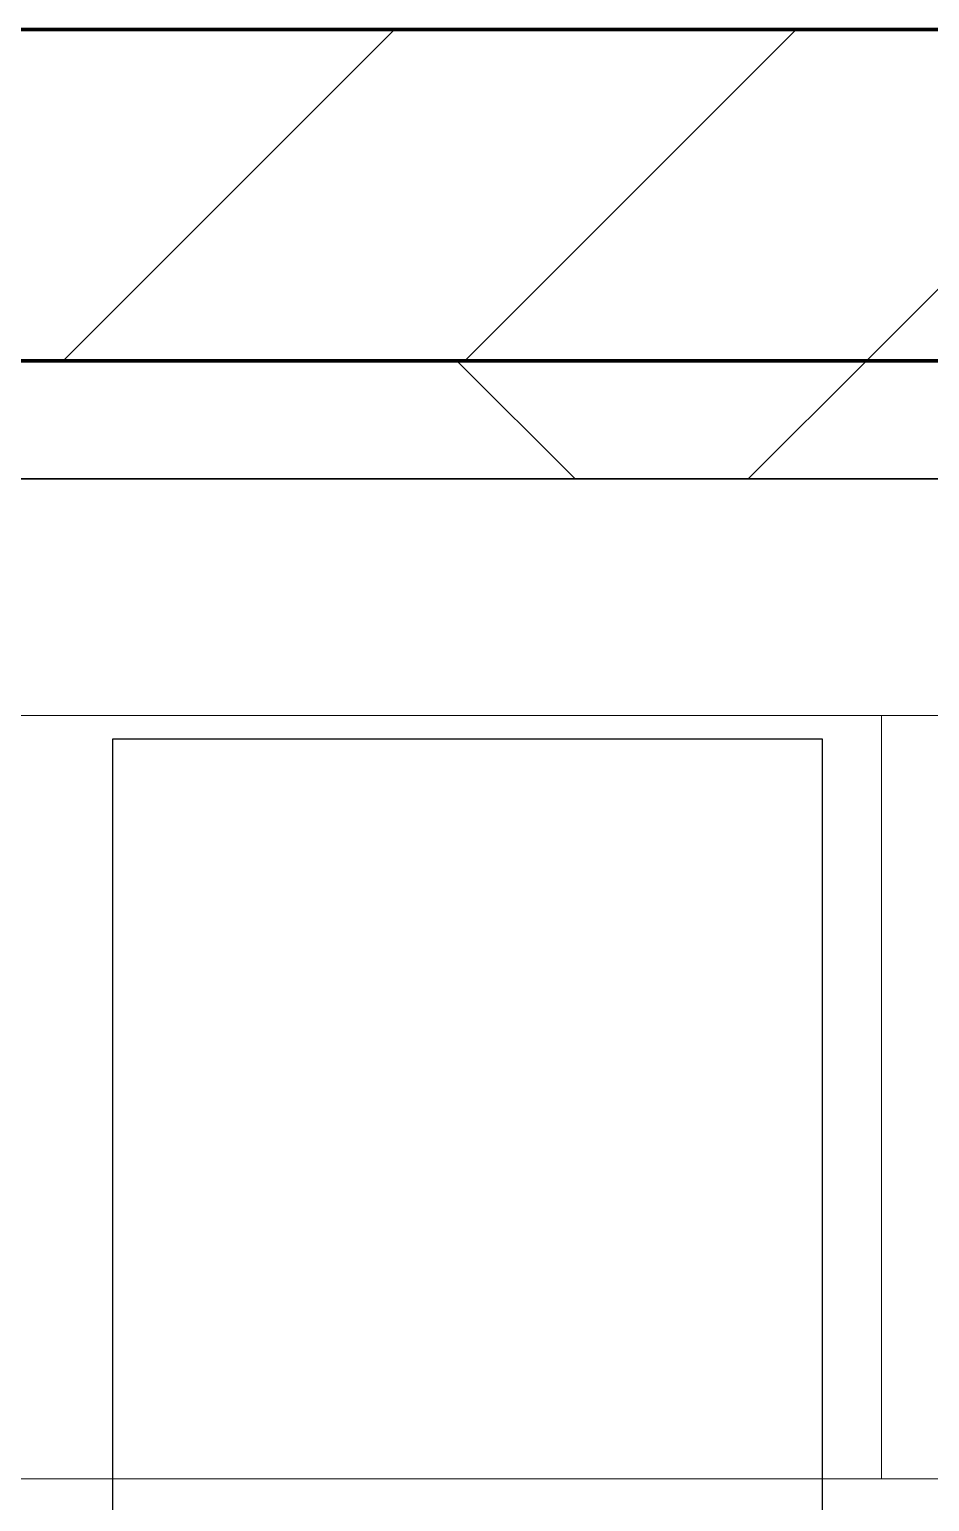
# Model space of a CAD drawing. Header units: millimetres. Extents: x -853432 to -773672, y -18171 to 22484.
# Drawn here: x -843067 to -842687, y 11272 to 11894 of the extents above; entities that cross this region are included whole.
import ezdxf
from ezdxf.xclip import XClip

# ---------------------------------------------------------------- set-up
doc = ezdxf.new("R2010")
doc.units = ezdxf.units.MM
doc.header["$XCLIPFRAME"] = 0
doc.layers.add('000 - WIPEOUT', color=250, linetype='Continuous')
doc.layers.add('A11_ALU.SOLID SHEET', color=2, linetype='Continuous')
for name, color, linetype, lineweight in [('A-GLAZ-CURT', 2, 'Continuous', 9), ('A-WALL', 5, 'Continuous', 35), ('A-WALL-FNSH', 2, 'Continuous', 35), ('A-WALL-PATT', 1, 'Continuous', 35), ('WALL-E', 2, 'Continuous', 35)]:
    doc.layers.add(name, color=color, linetype=linetype, lineweight=lineweight)

# ---------------------------------------------------------------- blocks, each defined once
blk = doc.blocks.new('System Panel - DPA_Metal Ceiling Rectangular Panel-15987060-4251-01 ENLARGED CONCOURSE LEVEL - REFLECTED CEILING PLAN - SHEET 2')
at = {"layer": 'A-GLAZ-CURT'}
for p, q in [((-842707.46, 11281.37), (-842707.46, 11604.02)), ((-842707.46, 11604.02), (-840937.54, 11604.02)), ((-840937.54, 11604.02), (-842707.46, 11604.02)), ((-842707.46, 11604.02), (-842707.46, 11281.37)), ((-840937.54, 11281.37), (-842707.46, 11281.37)), ((-842707.46, 11281.37), (-840937.54, 11281.37))]:
    blk.add_line(p, q, dxfattribs=at)
blk = doc.blocks.new('System Panel - DPA-AR_Metal Ceiling Rectangular Panel-15987054-4251-01 ENLARGED CONCOURSE LEVEL - REFLECTED CEILING PLAN - SHEET 2')
at = {"layer": 'A-GLAZ-CURT'}
for p, q in [((-847507.46, 11604.02), (-845107.46, 11604.02)), ((-845107.46, 11604.02), (-847507.46, 11604.02)), ((-845107.46, 11604.02), (-845107.46, 11281.37)), ((-845107.46, 11281.37), (-845107.46, 11604.02)), ((-845107.46, 11281.37), (-847507.46, 11281.37)), ((-847507.46, 11281.37), (-845107.46, 11281.37))]:
    blk.add_line(p, q, dxfattribs=at)
blk = doc.blocks.new('PPLS-PP19_Custom Tile Pattern - Custom Tile Pattern-16106263-4251-01 ENLARGED CONCOURSE LEVEL - REFLECTED CEILING PLAN - SHEET 2')
at = {"layer": 'A-GLAZ-CURT'}
for p, q in [((-300, 0), (300, 0)), ((300, 0), (-300, 0)), ((195.99, 0), (213.31, 0)), ((213.31, 0), (195.99, 0)), ((230.06, 0), (300, 0)), ((-300, -50), (300, -50)), ((300, -50), (-300, -50))]:
    blk.add_line(p, q, dxfattribs=at)
for points, knots in [([(300, 0), (286.53, 0), (254.22, 0), (207.11, 0), (177.41, 0), (159.34, 0), (158.33, 0), (158.3, 0)], [-285.253232, -285.253232, -285.253232, -285.253232, -244.693688, -187.987675, -143.776725, -129.632772, -123.352749, -123.352749, -123.352749, -123.352749]), ([(159.07, 0), (159.13, 0), (160.84, 0), (165.21, 0), (174.15, 0), (185.98, 0), (208.82, 0), (219.42, 0), (230.06, 0)], [-115.643202, -115.643202, -115.643202, -115.643202, -114.681583, -87.660824, -65.295536, -41.623857, -24.459831, 0, 0, 0, 0]), ([(247.1, 0), (246.76, 0), (245.04, 0), (238.34, 0), (226.56, 0), (221.1, 0), (200.27, 0), (182.99, 0), (174.27, 0), (169.67, 0), (168.99, 0)], [-9649.085549, -9649.085549, -9649.085549, -9649.085549, -9581.591397, -9406.094246, -9221.510254, -9016.44624, -8717.832359, -8253.978395, -8152.463617, -8069.855175, -8069.855175, -8069.855175, -8069.855175]), ([(215.22, 0), (214.62, 0), (210.55, 0), (203.98, 0), (187.54, 0), (175.3, 0), (169.49, 0)], [-203.825446, -203.825446, -203.825446, -203.825446, -198.527383, -184.406837, -162.427601, -142.916156, -142.916156, -142.916156, -142.916156]), ([(171.51, 0), (176.48, 0), (193.23, 0), (201.73, 0), (208.81, 0), (213.9, 0), (241.96, 0), (266.73, 0), (281.71, 0), (291.71, 0), (296.52, 0), (297.86, 0), (298.09, 0)], [-7971.819559, -7971.819559, -7971.819559, -7971.819559, -7784.112253, -7606.717214, -7289.299508, -7042.621073, -6582.165592, -6068.460911, -5766.029927, -5566.724884, -5280.360606, -5199.253518, -5199.253518, -5199.253518, -5199.253518]), ([(172.07, 0), (177.66, 0), (187.87, 0), (201.08, 0), (207.47, 0), (213.96, 0), (215.11, 0)], [-255.364076, -255.364076, -255.364076, -255.364076, -237.955587, -223.92608, -215.862851, -208.75215, -208.75215, -208.75215, -208.75215]), ([(300, 0), (288.22, 0), (262, 0), (230.43, 0), (219.94, 0), (219.02, 0)], [-12528.858583, -12528.858583, -12528.858583, -12528.858583, -11905.454923, -11162.864862, -10856.732305, -10856.732305, -10856.732305, -10856.732305]), ([(219.9, 0), (220.86, 0), (227.84, 0), (242.06, 0), (246.54, 0), (246.96, 0)], [-10670.940496, -10670.940496, -10670.940496, -10670.940496, -10511.382485, -9925.173265, -9834.877357, -9834.877357, -9834.877357, -9834.877357]), ([(284.76, 0), (284.76, 0), (285.09, 0), (287.47, 0), (293.59, 0), (297.76, 0), (300, 0)], [-4110.630118, -4110.630118, -4110.630118, -4110.630118, -4053.389046, -3959.664717, -3862.421465, -3746.95702, -3746.95702, -3746.95702, -3746.95702]), ([(297.38, 0), (295.84, 0), (291.62, 0), (285.38, 0), (284.87, 0)], [-4803.172655, -4803.172655, -4803.172655, -4803.172655, -4358.271401, -4143.037883, -4143.037883, -4143.037883, -4143.037883])]:
    blk.add_open_spline(points, degree=3, knots=knots, dxfattribs=at)
blk = doc.blocks.new('PPLS-PP19_Custom Tile Pattern - Custom Tile Pattern-V66-4251-01 ENLARGED CONCOURSE LEVEL - REFLECTED CEILING PLAN - SHEET 2')
at = {"layer": 'A-GLAZ-CURT'}
for p, q in [((-300, 0), (300, 0)), ((300, 0), (-300, 0)), ((-293.07, 0), (-275.75, 0)), ((-275.75, 0), (-293.07, 0)), ((-222.32, 0), (-205, 0)), ((-205, 0), (-222.32, 0)), ((-300, -50), (300, -50)), ((300, -50), (-300, -50))]:
    blk.add_line(p, q, dxfattribs=at)
at = {"layer": 'A-GLAZ-CURT', "flags": 128}
for points in [[(-300, 0), (-291.56, 0), (-283.3, 0), (-275.2, 0), (-267.26, 0), (-259.45, 0), (-251.77, 0), (-244.2, 0), (-236.74, 0), (-229.36, 0), (-222.06, 0), (-214.83, 0), (-207.71, 0), (-200.76, 0), (-194.02, 0), (-187.54, 0), (-181.38, 0), (-175.58, 0), (-170.25, 0), (-165.64, 0), (-162.01, 0), (-159.53, 0), (-157.46, 0), (-154.52, 0), (-149.42, 0), (-141.84, 0), (-132.81, 0), (-126.08, 0)], [(-190.5, 0), (-196.37, 0), (-202.58, 0), (-209.04, 0), (-215.73, 0), (-222.63, 0), (-229.72, 0), (-236.97, 0), (-244.39, 0), (-251.96, 0), (-259.67, 0), (-267.51, 0), (-275.48, 0), (-283.55, 0), (-291.73, 0), (-300, 0)], [(-125.17, 0), (-128.55, 0), (-134.16, 0), (-140.03, 0), (-145.5, 0), (-150.63, 0), (-155.53, 0), (-160.27, 0), (-164.95, 0), (-169.65, 0), (-174.47, 0), (-179.49, 0), (-184.81, 0), (-190.44, 0)]]:
    blk.add_lwpolyline(points, dxfattribs=at)
at = {"layer": 'A-GLAZ-CURT'}
for points, knots in [([(-300, 0), (-284.65, 0), (-236.57, 0), (-174.61, 0), (-129.95, 0), (-110.8, 0), (-99.5, 0), (-91.46, 0)], [-5323.127839, -5323.127839, -5323.127839, -5323.127839, -4502.809032, -2700.551212, -1002.059161, -460.363443, 0, 0, 0, 0]), ([(-190.91, 0), (-198.41, 0), (-226.48, 0), (-262.56, 0), (-294.48, 0), (-300, 0)], [-15667.613966, -15667.613966, -15667.613966, -15667.613966, -15131.813646, -13729.592194, -13439.944408, -13439.944408, -13439.944408, -13439.944408]), ([(-137.88, 0), (-140.56, 0), (-147.66, 0), (-147.69, 0), (-158.72, 0), (-174.02, 0), (-185.59, 0), (-209.77, 0), (-232.01, 0), (-255.22, 0), (-262.59, 0), (-264.9, 0), (-265.4, 0)], [-3187.727384, -3187.727384, -3187.727384, -3187.727384, -2919.378265, -2477.344047, -2237.412286, -2029.680487, -1755.085331, -1400.429864, -858.079193, -543.655514, -208.940337, 0, 0, 0, 0]), ([(-258.6, 0), (-257.91, 0), (-254.26, 0), (-241.25, 0), (-225.99, 0), (-213.1, 0), (-201.73, 0), (-194.6, 0), (-190.5, 0)], [-5722.54675, -5722.54675, -5722.54675, -5722.54675, -5657.471696, -5413.335975, -5017.494783, -4832.723979, -4666.091899, -4429.051752, -4429.051752, -4429.051752, -4429.051752]), ([(-133.82, 0), (-135.51, 0), (-137.8, 0), (-149.31, 0), (-162.01, 0), (-177.91, 0), (-199.46, 0), (-216.65, 0), (-231.26, 0), (-233.46, 0), (-234, 0)], [-2731.647847, -2731.647847, -2731.647847, -2731.647847, -2418.507304, -2308.929706, -2113.765672, -1763.376603, -1422.553702, -978.033455, -846.069444, -682.911962, -682.911962, -682.911962, -682.911962]), ([(-233.49, 0), (-233.44, 0), (-232.38, 0), (-230.74, 0), (-225.3, 0), (-223.63, 0)], [-455.274641, -455.274641, -455.274641, -455.274641, -440.605512, -119.536984, 0, 0, 0, 0]), ([(-223.63, 0), (-219.39, 0), (-206.17, 0), (-188.58, 0), (-169.02, 0), (-152.12, 0), (-136.84, 0), (-127.33, 0), (-124.19, 0), (-123.43, 0), (-123.28, 0)], [-5463.295695, -5463.295695, -5463.295695, -5463.295695, -5161.076232, -4739.070012, -4465.409639, -4149.119819, -3839.893365, -3647.167523, -3488.92562, -3439.852845, -3439.852845, -3439.852845, -3439.852845]), ([(-122.46, 0), (-126.46, 0), (-146.82, 0), (-170.09, 0), (-190.5, 0)], [-17507.862731, -17507.862731, -17507.862731, -17507.862731, -17136.203329, -15677.298222, -15677.298222, -15677.298222, -15677.298222]), ([(-189.86, 0), (-188.71, 0), (-181.56, 0), (-171.77, 0), (-158.7, 0), (-157.22, 0)], [-4416.730713, -4416.730713, -4416.730713, -4416.730713, -4349.945572, -4000.813434, -3840.635403, -3840.635403, -3840.635403, -3840.635403]), ([(-152.35, 0), (-151.03, 0), (-147.71, 0), (-143.57, 0), (-138.62, 0)], [-3494.978217, -3494.978217, -3494.978217, -3494.978217, -3371.022232, -3227.460399, -3227.460399, -3227.460399, -3227.460399]), ([(-118.78, 0), (-121.86, 0), (-126.28, 0), (-136.96, 0), (-147.46, 0), (-150.03, 0), (-150.57, 0)], [-5938.474035, -5938.474035, -5938.474035, -5938.474035, -5700.061948, -5508.838257, -5298.784692, -5196.16478, -5196.16478, -5196.16478, -5196.16478]), ([(-150.34, 0), (-150.07, 0), (-147.75, 0), (-142.6, 0), (-127.26, 0), (-107.3, 0), (-90.42, 0), (-75.26, 0), (-68.41, 0), (-65.12, 0), (-63.63, 0)], [-4948.728362, -4948.728362, -4948.728362, -4948.728362, -4883.323924, -4440.880425, -4054.690705, -3793.097032, -3402.597032, -3144.956779, -3050.982048, -2969.237017, -2969.237017, -2969.237017, -2969.237017]), ([(-26.75, 0), (-27.82, 0), (-36.18, 0), (-53.55, 0), (-78.2, 0), (-110.94, 0), (-130.52, 0), (-147.74, 0), (-149.07, 0)], [-8718.362214, -8718.362214, -8718.362214, -8718.362214, -8532.293389, -8073.216054, -7508.296369, -7004.680444, -6449.282163, -6277.220794, -6277.220794, -6277.220794, -6277.220794]), ([(-148.23, 0), (-146.94, 0), (-140.15, 0), (-137.28, 0), (-133.93, 0), (-128.78, 0), (-126.5, 0)], [-6162.058746, -6162.058746, -6162.058746, -6162.058746, -6017.569127, -5560.701257, -5364.112219, -5231.017328, -5231.017328, -5231.017328, -5231.017328]), ([(-121.56, 0), (-123.29, 0), (-128.91, 0), (-139.03, 0), (-146.11, 0), (-146.95, 0)], [-1036.138985, -1036.138985, -1036.138985, -1036.138985, -945.742622, -741.901385, -489.130243, -489.130243, -489.130243, -489.130243]), ([(-146.69, 0), (-146.59, 0), (-145.49, 0), (-135.69, 0), (-128.29, 0), (-125.15, 0)], [-420.34245, -420.34245, -420.34245, -420.34245, -406.956646, -290.263673, 0, 0, 0, 0]), ([(-127.41, 0), (-131.63, 0), (-133.16, 0), (-134.09, 0), (-134.15, 0)], [-8540.990293, -8540.990293, -8540.990293, -8540.990293, -8266.114998, -8246.473386, -8246.473386, -8246.473386, -8246.473386]), ([(-134.15, 0), (-133.32, 0), (-130.31, 0), (-117.33, 0), (-92.04, 0), (-74.02, 0), (-62.74, 0), (-60.36, 0), (-59.97, 0)], [-7657.439573, -7657.439573, -7657.439573, -7657.439573, -7293.749979, -6839.55839, -6236.997189, -5713.340575, -5140.470607, -5006.787413, -5006.787413, -5006.787413, -5006.787413]), ([(-120.13, 0), (-120.14, 0), (-120.24, 0), (-121.3, 0), (-129.25, 0), (-133.82, 0)], [-2933.992132, -2933.992132, -2933.992132, -2933.992132, -2920.575025, -2840.280255, -2731.647847, -2731.647847, -2731.647847, -2731.647847]), ([(-113.43, 0), (-113.44, 0), (-113.96, 0), (-119.73, 0), (-125.43, 0), (-127.03, 0), (-127.41, 0)], [-328.499627, -328.499627, -328.499627, -328.499627, -282.672656, -98.539552, -24.539552, 0, 0, 0, 0]), ([(-126.5, 0), (-122.44, 0), (-108.71, 0), (-86.68, 0), (-63.44, 0), (-54.4, 0), (-48.53, 0), (-30.79, 0), (-18.03, 0), (7.39, 0), (13.26, 0), (16.29, 0)], [-5231.017328, -5231.017328, -5231.017328, -5231.017328, -4994.692869, -4542.524482, -4008.285538, -3689.699207, -3546.54457, -3315.260113, -2864.387349, -2439.246196, -2140.82811, -2140.82811, -2140.82811, -2140.82811]), ([(-125.15, 0), (-124.93, 0), (-124.21, 0), (-123.33, 0), (-122.65, 0)], [-3362.7396, -3362.7396, -3362.7396, -3362.7396, -3342.215224, -3292.682525, -3292.682525, -3292.682525, -3292.682525]), ([(-121.63, 0), (-118.72, 0), (-111.61, 0), (-98.9, 0), (-85.29, 0), (-71.67, 0), (-65.93, 0), (-65.07, 0)], [-3269.084768, -3269.084768, -3269.084768, -3269.084768, -3074.362186, -2902.289527, -2605.247022, -2322.099534, -2241.8264, -2241.8264, -2241.8264, -2241.8264]), ([(-72.93, 0), (-75.51, 0), (-88.69, 0), (-106.56, 0), (-121.55, 0)], [-19442.345229, -19442.345229, -19442.345229, -19442.345229, -18935.241197, -17535.837032, -17535.837032, -17535.837032, -17535.837032]), ([(-86.16, 0), (-91.37, 0), (-102.3, 0), (-114.52, 0), (-120.72, 0)], [-1681.3698, -1681.3698, -1681.3698, -1681.3698, -1374.161226, -1050.856125, -1050.856125, -1050.856125, -1050.856125]), ([(-53.14, 0), (-55.57, 0), (-63.54, 0), (-81.23, 0), (-99.51, 0), (-114.02, 0), (-117.28, 0), (-118.78, 0)], [-1237.182091, -1237.182091, -1237.182091, -1237.182091, -1060.00838, -740.068933, -229.489605, -116.330425, 0, 0, 0, 0]), ([(-117.74, 0), (-117.19, 0), (-114.78, 0), (-113.43, 0), (-113.43, 0)], [-821.249067, -821.249067, -821.249067, -821.249067, -394.672656, -330.879064, -330.879064, -330.879064, -330.879064]), ([(-52.61, 0), (-55.05, 0), (-64.23, 0), (-85.2, 0), (-107.61, 0), (-116.56, 0), (-117.56, 0)], [-3116.413302, -3116.413302, -3116.413302, -3116.413302, -2842.901703, -2193.204658, -1433.981041, -985.49888, -985.49888, -985.49888, -985.49888]), ([(-115.82, 0), (-114.96, 0), (-110.41, 0), (-96.78, 0), (-71.33, 0), (-42.53, 0), (-12.78, 0), (4.23, 0), (9.64, 0), (10.14, 0), (10.18, 0)], [-5724.064692, -5724.064692, -5724.064692, -5724.064692, -5430.283136, -5103.229623, -4799.173296, -4065.652676, -3589.737505, -3285.047089, -3066.359526, -3044.715262, -3044.715262, -3044.715262, -3044.715262]), ([(9.32, 0), (9.08, 0), (7.65, 0), (2.57, 0), (-12.23, 0), (-25.64, 0), (-40, 0), (-56.24, 0), (-75.59, 0), (-94, 0), (-112.01, 0), (-114.94, 0), (-115.63, 0)], [-2922.926651, -2922.926651, -2922.926651, -2922.926651, -2882.788014, -2720.818881, -2518.50168, -2125.455881, -1792.521578, -1466.981642, -1208.454564, -789.402658, -501.969187, -243.577221, -243.577221, -243.577221, -243.577221]), ([(-91.46, 0), (-90.09, 0), (-84.7, 0), (-77.43, 0), (-72.73, 0), (-72.64, 0), (-72.64, 0)], [-19832.387487, -19832.387487, -19832.387487, -19832.387487, -19753.885894, -19541.04734, -19478.625389, -19471.062469, -19471.062469, -19471.062469, -19471.062469]), ([(-63.96, 0), (-64.13, 0), (-72.5, 0), (-80.63, 0), (-86.16, 0)], [-2171.769325, -2171.769325, -2171.769325, -2171.769325, -2007.031671, -1681.3698, -1681.3698, -1681.3698, -1681.3698]), ([(-53.17, 0), (-54.89, 0), (-59.6, 0), (-71.66, 0), (-77.83, 0), (-82.66, 0), (-83.28, 0), (-83.28, 0)], [-2251.800508, -2251.800508, -2251.800508, -2251.800508, -2161.752162, -2006.592567, -1646.621388, -1424.436217, -1393.971743, -1393.971743, -1393.971743, -1393.971743]), ([(-83.28, 0), (-83.28, 0), (-82.91, 0), (-76.14, 0), (-65.09, 0), (-57.03, 0), (-52.6, 0)], [-1393.4169, -1393.4169, -1393.4169, -1393.4169, -1353.722004, -1274.333717, -1073.56893, -764.694102, -764.694102, -764.694102, -764.694102]), ([(-66.39, 0), (-66.39, 0), (-63.63, 0), (-53.63, 0), (-34.42, 0), (-29.82, 0), (-29.19, 0)], [-2493.31794, -2493.31794, -2493.31794, -2493.31794, -2315.303971, -1809.437387, -963.711516, -666.19313, -666.19313, -666.19313, -666.19313]), ([(31.18, 0), (25.97, 0), (11.99, 0), (-16.92, 0), (-47.42, 0), (-65.77, 0), (-66.37, 0), (-66.38, 0)], [-4496.803627, -4496.803627, -4496.803627, -4496.803627, -4222.080604, -3745.412743, -2981.410125, -2542.574734, -2498.224237, -2498.224237, -2498.224237, -2498.224237]), ([(-63.63, 0), (-61.49, 0), (-57.39, 0), (-54.49, 0), (-45.2, 0), (-40.79, 0), (-40.46, 0), (-40.44, 0)], [-2969.237017, -2969.237017, -2969.237017, -2969.237017, -2851.217951, -2734.127174, -2474.780881, -2410.990208, -2350.645972, -2350.645972, -2350.645972, -2350.645972]), ([(-58.83, 0), (-58.37, 0), (-57.29, 0), (-54.23, 0), (-46.33, 0), (-42.62, 0), (-41.76, 0)], [-4859.52896, -4859.52896, -4859.52896, -4859.52896, -4680.891996, -4469.85053, -4321.566175, -4270.495146, -4270.495146, -4270.495146, -4270.495146]), ([(-29.03, 0), (-33.97, 0), (-41.86, 0), (-49.72, 0), (-52.61, 0)], [-2680.714891, -2680.714891, -2680.714891, -2680.714891, -2413.671296, -2261.604778, -2261.604778, -2261.604778, -2261.604778]), ([(-36.33, 0), (-36.43, 0), (-37.27, 0), (-45.02, 0), (-45.84, 0), (-50.51, 0), (-52.54, 0)], [-1855.773136, -1855.773136, -1855.773136, -1855.773136, -1810.870157, -1672.078046, -1405.135169, -1252.146216, -1252.146216, -1252.146216, -1252.146216]), ([(-36.62, 0), (-36.62, 0), (-40.35, 0), (-43.42, 0), (-48.79, 0), (-52.49, 0)], [-4069.478503, -4069.478503, -4069.478503, -4069.478503, -3858.647035, -3538.256648, -3120.746453, -3120.746453, -3120.746453, -3120.746453]), ([(-51.99, 0), (-50.59, 0), (-44.34, 0), (-36.49, 0), (-33.57, 0), (-29.94, 0), (-28.57, 0)], [-750.600169, -750.600169, -750.600169, -750.600169, -651.549973, -296.515819, -83.513472, 0, 0, 0, 0]), ([(-51.83, 0), (-51.83, 0), (-51.78, 0), (-47.4, 0), (-46.01, 0), (-40.22, 0), (-36.78, 0)], [-632.814994, -632.814994, -632.814994, -632.814994, -627.965721, -508.377888, -260.442412, 0, 0, 0, 0]), ([(76.63, 0), (74.8, 0), (67.65, 0), (53.52, 0), (37, 0), (24.07, 0), (12.82, 0), (-2.9, 0), (-20.62, 0), (-32.81, 0), (-44.85, 0), (-51.43, 0), (-51.79, 0)], [-3095.572228, -3095.572228, -3095.572228, -3095.572228, -2950.589685, -2634.532728, -2313.748533, -2106.613311, -1925.670641, -1617.263037, -1290.787923, -1039.307308, -819.71621, -644.910881, -644.910881, -644.910881, -644.910881]), ([(-41.76, 0), (-39.9, 0), (-37.72, 0), (-36.92, 0), (-36.77, 0)], [-4270.495146, -4270.495146, -4270.495146, -4270.495146, -4161.040818, -4106.245333, -4106.245333, -4106.245333, -4106.245333]), ([(-36.78, 0), (-32.43, 0), (-19.22, 0), (8.83, 0), (43.36, 0), (70.92, 0), (82.12, 0), (83.66, 0)], [-6191.144455, -6191.144455, -6191.144455, -6191.144455, -5862.463379, -5340.621928, -4573.028122, -4094.177415, -3869.465285, -3869.465285, -3869.465285, -3869.465285]), ([(-36.29, 0), (-36.29, 0), (-34.66, 0), (-28.88, 0), (-26.95, 0), (-26.54, 0)], [-9150.272121, -9150.272121, -9150.272121, -9150.272121, -9057.163041, -8919.836787, -8834.607043, -8834.607043, -8834.607043, -8834.607043]), ([(30.82, 0), (29.27, 0), (20.14, 0), (3.54, 0), (-16.58, 0), (-34.76, 0), (-36.04, 0)], [-10462.034656, -10462.034656, -10462.034656, -10462.034656, -10363.088938, -9884.23066, -9424.652049, -9182.880979, -9182.880979, -9182.880979, -9182.880979]), ([(-33.34, 0), (-33.34, 0), (-32.93, 0), (-31.16, 0), (-30.52, 0)], [-2415.024266, -2415.024266, -2415.024266, -2415.024266, -2357.633367, -2323.618664, -2323.618664, -2323.618664, -2323.618664]), ([(15.48, 0), (10.75, 0), (-0.89, 0), (-17.84, 0), (-30.57, 0), (-31.82, 0), (-32, 0)], [-3582.245441, -3582.245441, -3582.245441, -3582.245441, -3333.063701, -2994.501669, -2698.150104, -2614.070998, -2614.070998, -2614.070998, -2614.070998]), ([(-30.76, 0), (-30.73, 0), (-29.99, 0), (-23.47, 0), (-15.75, 0), (-15.19, 0)], [-54176.191683, -54176.191683, -54176.191683, -54176.191683, -54157.274271, -53749.15266, -53717.791567, -53717.791567, -53717.791567, -53717.791567]), ([(-30.52, 0), (-27.11, 0), (-17.83, 0), (0.54, 0), (12.05, 0), (16.33, 0)], [-2323.618664, -2323.618664, -2323.618664, -2323.618664, -2142.497158, -1716.209403, -1461.946331, -1461.946331, -1461.946331, -1461.946331]), ([(-13, 0), (-14.35, 0), (-17.68, 0), (-25.97, 0), (-29.52, 0), (-30.21, 0)], [-55207.591944, -55207.591944, -55207.591944, -55207.591944, -54789.006179, -54461.685999, -54290.791712, -54290.791712, -54290.791712, -54290.791712]), ([(8.33, 0), (8.19, 0), (7.18, 0), (0.32, 0), (-13.89, 0), (-24.92, 0), (-29.03, 0)], [-3574.286521, -3574.286521, -3574.286521, -3574.286521, -3526.962355, -3285.499107, -2903.012179, -2680.714891, -2680.714891, -2680.714891, -2680.714891]), ([(-28.98, 0), (-28.66, 0), (-27.39, 0), (-24.45, 0), (-22.56, 0)], [-166.548282, -166.548282, -166.548282, -166.548282, -102.06493, 0, 0, 0, 0]), ([(-28.57, 0), (-26.93, 0), (-20.29, 0), (-11.45, 0), (2.08, 0), (10.92, 0), (15.18, 0), (15.75, 0)], [-5361.429781, -5361.429781, -5361.429781, -5361.429781, -5261.36855, -5050.479954, -4785.90057, -4596.498881, -4567.143888, -4567.143888, -4567.143888, -4567.143888]), ([(-22.56, 0), (-20.27, 0), (-17.03, 0), (-11.36, 0), (-7.66, 0), (-6.6, 0), (-6.44, 0)], [-56468.192263, -56468.192263, -56468.192263, -56468.192263, -56344.022017, -56303.229861, -56166.290093, -56124.392176, -56124.392176, -56124.392176, -56124.392176]), ([(-15.19, 0), (-13.07, 0), (-0.71, 0), (12.11, 0), (15.48, 0)], [-461.142613, -461.142613, -461.142613, -461.142613, -429.606584, -418.500335, -418.500335, -418.500335, -418.500335])]:
    blk.add_open_spline(points, degree=3, knots=knots, dxfattribs=at)
blk.add_open_spline([(-39.84, 0), (-39.08, 0), (-38.11, 0), (-37.36, 0)], degree=3, dxfattribs=at)
blk = doc.blocks.new('*U634')
at = {"layer": 'A-GLAZ-CURT', "rotation": 180}
for name, p in [('PPLS-PP19_Custom Tile Pattern - Custom Tile Pattern-V66-4251-01 ENLARGED CONCOURSE LEVEL - REFLECTED CEILING PLAN - SHEET 2', (-7200, 8125)), ('PPLS-PP19_Custom Tile Pattern - Custom Tile Pattern-16106263-4251-01 ENLARGED CONCOURSE LEVEL - REFLECTED CEILING PLAN - SHEET 2', (-6600, 8125))]:
    blk.add_blockref(name, p, dxfattribs=at)
at = {"layer": 'A-GLAZ-CURT'}
for name, p in [('System Panel - DPA-AR_Metal Ceiling Rectangular Panel-15987054-4251-01 ENLARGED CONCOURSE LEVEL - REFLECTED CEILING PLAN - SHEET 2', (838282.37, -3579.02)), ('System Panel - DPA_Metal Ceiling Rectangular Panel-15987060-4251-01 ENLARGED CONCOURSE LEVEL - REFLECTED CEILING PLAN - SHEET 2', (835882.37, -3579.02))]:
    blk.add_blockref(name, p, dxfattribs=at)
blk = doc.blocks.new('*U1002')
at = {"color": 3}
blk.add_wipeout([(-1087.5, -2050), (1087.5, -2050), (1087.5, -2350), (-1087.5, -2350)], dxfattribs=at).dxf.layer = '000 - WIPEOUT'
at = {"layer": 'A11_ALU.SOLID SHEET', "color": 0, "linetype": 'ByBlock'}
blk.add_lwpolyline([(-1087.5, -2350), (1087.5, -2350), (1087.5, -2050), (-1087.5, -2050)], close=True, dxfattribs=at)
blk = doc.blocks.new('*U1213')
blk.add_lwpolyline([(-83950, 6309), (-96205.17, 6309), (-96205.17, 8125), (-104695, 8125), (-104695, 7050), (-108275, 7050), (-108275, 3850), (-101417.5, 3850), (-101417.5, 550), (-83950, 550)], close=True)
at = {"layer": 'A11_ALU.SOLID SHEET', "color": 0, "linetype": 'ByBlock', "rotation": 90}
blk.add_blockref('*U1002', (-100400, 6927.5), dxfattribs=at)

msp = doc.modelspace()

# ---------------------------------------------------------------- hatches: boundary and pattern name
at = {"layer": 'A-WALL-PATT', "lineweight": 9}
h = msp.add_hatch(dxfattribs=at)
h.set_pattern_fill('FP_2', color=256, style=0, pattern_type=2)
h.set_pattern_definition([(45, (0, 0), (-84.852814, 84.852814), [])])
h.paths.add_polyline_path([(-840837.54, 11754.02), (-840837.54, 11894.02), (-849372.5, 11894.02), (-849372.5, 11754.02), (-844960.16, 11754.02)])

# ---------------------------------------------------------------- linework, layer by layer
at = {"layer": 'A-WALL', "color": 7, "lineweight": 70}
for p, q in [((-849372.5, 11894.02), (-840837.54, 11894.02)), ((-840837.54, 11754.02), (-849372.5, 11754.02))]:
    msp.add_line(p, q, dxfattribs=at)
at = {"layer": 'A-WALL-FNSH', "color": 250}
msp.add_line((-849372.5, 11754.02), (-840837.54, 11754.02), dxfattribs=at)
at = {"layer": 'WALL-E'}
for p, q in [((-843957.37, 11894.02), (-840837.54, 11894.02)), ((-840837.54, 11894.02), (-843957.37, 11894.02)), ((-843957.37, 11754.02), (-840837.54, 11754.02)), ((-840837.54, 11754.02), (-843957.37, 11754.02))]:
    msp.add_line(p, q, dxfattribs=at)

# ---------------------------------------------------------------- block references
at = {"layer": 'A11_ALU.SOLID SHEET'}
ref = msp.add_blockref('*U1213', (-744682.37, 3579.02), dxfattribs=at)
XClip(ref).set_block_clipping_path([(-104690.1238047112, -9620.0029952966), (-34092.6543255156, 14392.9971737705)])

# ---------------------------------------------------------------- next in the draw order: hatches: boundary and pattern name
at = {"layer": 'A-WALL-PATT', "lineweight": 9}
h = msp.add_hatch(dxfattribs=at)
h.set_pattern_fill('FP_4', color=256, style=0, pattern_type=2)
h.set_pattern_definition([(45, (0, 0), (-212.13203, 212.13203), []), (135, (0, 0), (-212.13203, -212.13203), [])])
h.paths.add_polyline_path([(-840837.54, 11704.02), (-840837.54, 11754.02), (-849372.5, 11753.7), (-849372.5, 11704.02), (-840887.54, 11704.02)])

# ---------------------------------------------------------------- next in the draw order: linework, layer by layer
at = {"layer": 'A-WALL-FNSH', "color": 250}
msp.add_line((-840887.54, 11704.02), (-849372.5, 11704.02), dxfattribs=at)

# ---------------------------------------------------------------- next in the draw order: block references
msp.add_blockref('*U634', (-835882.37, 3579.02))

doc.saveas('drawing.dxf')
